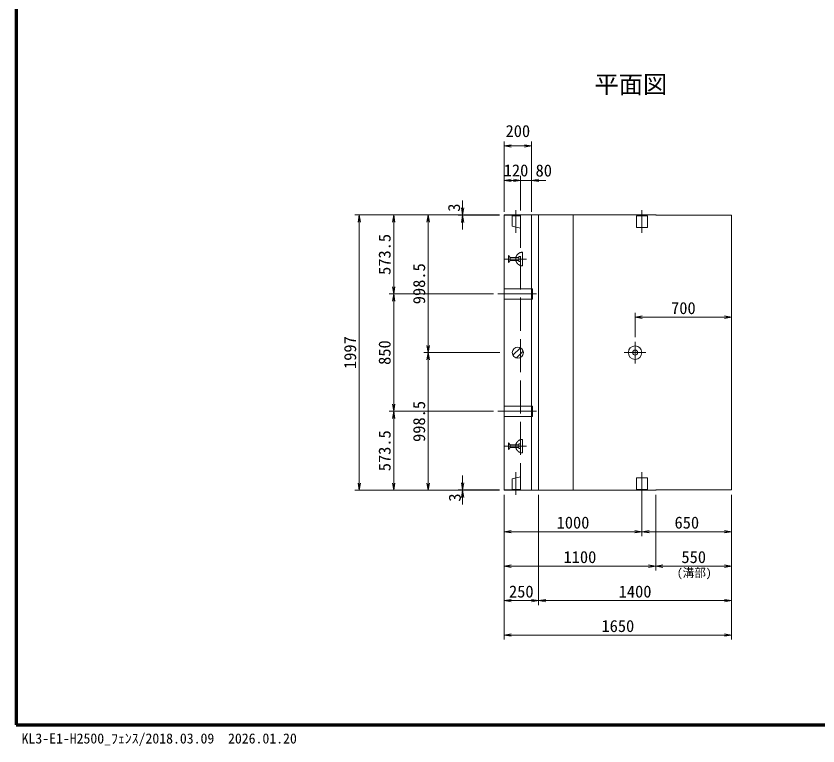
# Model space of a CAD drawing. Units: millimetres at full size, sheet at 1:40. Extents: x 108088 to 123888, y 10657 to 21690.
# Drawn here: x 108088 to 113901, y 10657 to 15949 of the extents above; entities that cross this region are included whole.
import ezdxf
from ezdxf.enums import TextEntityAlignment as Align

# ---------------------------------------------------------------- set-up
doc = ezdxf.new("R2010")
doc.units = ezdxf.units.MM
doc.header["$LTSCALE"] = 40
doc.linetypes.add('CHAIN', pattern=[18.5, 12, -1.5, 3.5, -1.5])
doc.linetypes.add('DASHED', pattern=[7.5, 6, -1.5])
for name, color, linetype, lineweight in [('01図枠', 1, 'Continuous', 70), ('中心', 6, 'CHAIN', 9), ('外形線', 7, 'Continuous', 13), ('寸法', 2, 'Continuous', 9), ('細線', 4, 'Continuous', 9), ('連結部', 4, 'Continuous', 13)]:
    doc.layers.add(name, color=color, linetype=linetype, lineweight=lineweight)
doc.layers.add('文字', color=7, linetype='Continuous')
doc.styles.add('ＭＳ ゴシック', font='')
doc.styles.add('ＭＳ Ｐゴシック', font='')
doc.styles.get('ＭＳ ゴシック').set_extended_font_data('MS Gothic')
doc.styles.get('ＭＳ Ｐゴシック').set_extended_font_data('MS PGothic')

# ---------------------------------------------------------------- blocks, each defined once
blk = doc.blocks.new('open_arrow')
at = {"color": 0, "linetype": 'Continuous', "lineweight": -2}
blk.add_lwpolyline([(7.5, 1.25), (0, 0), (7.5, -1.25)], dxfattribs=at)

msp = doc.modelspace()

# ---------------------------------------------------------------- hatches: boundary and pattern name
at = {"layer": '細線'}
h = msp.add_hatch(dxfattribs=at)
h.set_pattern_fill('USER', color=256, style=0, pattern_type=2)
h.set_pattern_definition([(45, (-65.83, -514.7), (-22.45064, 22.45064), [])])
h.paths.add_polyline_path([(111685.2, 13509.05, -1), (111765.2, 13509.05, -1)])

# ---------------------------------------------------------------- linework, layer by layer
at = {"layer": '01図枠'}
msp.add_lwpolyline([(108087.54, 10809.99), (123887.54, 10809.99), (123887.54, 21689.99), (108087.54, 21689.99)], close=True, dxfattribs=at)
at = {"layer": '中心'}
for p, q in [((111710.2, 14376.55), (111710.2, 14541.55)), ((112625.2, 14376.55), (112625.2, 14541.55)), ((111788.65, 14187.55), (111628.65, 14187.55)), ((111580.2, 13934.05), (111860.2, 13934.05)), ((112575.2, 13588.05), (112575.2, 13430.05)), ((112654.2, 13509.05), (112496.2, 13509.05)), ((111580.2, 13084.05), (111860.2, 13084.05)), ((111788.65, 12830.55), (111628.65, 12830.55)), ((111710.2, 12641.55), (111710.2, 12476.55)), ((112625.2, 12641.55), (112625.2, 12476.55))]:
    msp.add_line(p, q, dxfattribs=at)
at = {"layer": '外形線'}
for p, q in [((111625.2, 14507.55), (112725.2, 14507.55)), ((111625.2, 14507.55), (111625.2, 12510.55)), ((111825.2, 14507.55), (111825.2, 12510.55)), ((112728.2, 14504.55), (112725.2, 14507.55)), ((112728.2, 14504.55), (113275.2, 14504.55)), ((113275.2, 12513.55), (113275.2, 14504.55)), ((111625.2, 12510.55), (112725.2, 12510.55)), ((112725.2, 12510.55), (112728.2, 12513.55)), ((112728.2, 12513.55), (113275.2, 12513.55))]:
    msp.add_line(p, q, dxfattribs=at)
msp.add_circle((111725.2, 13509.05), 40, dxfattribs=at)
at = {"layer": '寸法'}
for p, q in [((111625.2, 14530.55), (111625.2, 15039.55)), ((111625.2, 15007.55), (111825.2, 15007.55)), ((111825.2, 14530.55), (111825.2, 15039.55)), ((111625.2, 14539.55), (111625.2, 14789.55)), ((111745.2, 14539.55), (111745.2, 14789.55)), ((111745.2, 14539.55), (111745.2, 14789.55)), ((111825.2, 14539.55), (111825.2, 14789.55)), ((111745.2, 14757.55), (111625.2, 14757.55)), ((111641.2, 14757.55), (111929.2, 14757.55)), ((111325.2, 14611.55), (111325.2, 14400.55)), ((111593.2, 14507.55), (110543.2, 14507.55)), ((110575.2, 14507.55), (110575.2, 12510.55)), ((111593.2, 14507.55), (110793.2, 14507.55)), ((110825.2, 14507.55), (110825.2, 13934.05)), ((111593.2, 14507.55), (111043.2, 14507.55)), ((111075.2, 14507.55), (111075.2, 13509.05)), ((111593.2, 14507.55), (111293.2, 14507.55)), ((111593.2, 14504.55), (111293.2, 14504.55)), ((111548.2, 13934.05), (110793.2, 13934.05)), ((111548.2, 13934.05), (110793.2, 13934.05)), ((110825.2, 13934.05), (110825.2, 13084.05)), ((112575.2, 13620.05), (112575.2, 13797.89)), ((113275.2, 13561.34), (113275.2, 13797.89)), ((113275.2, 13765.89), (112575.2, 13765.89)), ((111594.2, 13509.05), (111043.2, 13509.05)), ((111594.2, 13509.05), (111043.2, 13509.05)), ((111075.2, 13509.05), (111075.2, 12510.55)), ((111548.2, 13084.05), (110793.2, 13084.05)), ((111548.2, 13084.05), (110793.2, 13084.05)), ((110825.2, 13084.05), (110825.2, 12510.55)), ((111325.2, 12406.55), (111325.2, 12617.55)), ((111593.2, 12510.55), (110543.2, 12510.55)), ((111593.2, 12510.55), (110793.2, 12510.55)), ((111593.2, 12510.55), (111043.2, 12510.55)), ((111593.2, 12513.55), (111293.2, 12513.55)), ((111593.2, 12510.55), (111293.2, 12510.55)), ((111625.2, 12478.55), (111625.2, 11428.55)), ((111625.2, 12478.55), (111625.2, 11678.55)), ((111625.2, 12478.55), (111625.2, 11928.55)), ((111625.2, 12478.55), (111625.2, 12178.55)), ((111875.2, 12478.55), (111875.2, 11678.55)), ((111875.2, 12478.55), (111875.2, 11678.55)), ((112625.2, 12478.55), (112625.2, 12178.55)), ((112625.2, 12478.55), (112625.2, 12178.55)), ((112725.2, 12478.55), (112725.2, 11928.55)), ((112725.2, 12478.55), (112725.2, 11928.55)), ((113275.2, 12478.55), (113275.2, 11428.55)), ((113275.2, 12478.55), (113275.2, 11678.55)), ((113275.2, 12478.55), (113275.2, 12178.55)), ((113275.2, 12478.55), (113275.2, 11928.55)), ((111625.2, 12210.55), (112625.2, 12210.55)), ((113275.2, 12210.55), (112625.2, 12210.55)), ((112725.2, 11960.55), (111625.2, 11960.55)), ((113275.2, 11960.55), (112725.2, 11960.55)), ((111625.2, 11710.55), (111875.2, 11710.55)), ((111875.2, 11710.55), (113275.2, 11710.55)), ((111625.2, 11460.55), (113275.2, 11460.55))]:
    msp.add_line(p, q, dxfattribs=at)
at = {"layer": '寸法', "color": 3, "linetype": 'DASHED'}
for p, q in [((111658.65, 14162.58), (111658.65, 14212.6)), ((111658.65, 14212.6), (111670.32, 14197.6)), ((111731.65, 14197.6), (111670.32, 14197.6)), ((111670.32, 14197.6), (111670.32, 14177.58)), ((111731.65, 14169.55), (111731.65, 14205.55)), ((111731.65, 14205.55), (111743.65, 14205.55)), ((111743.65, 14205.55), (111743.65, 14169.55)), ((111758.65, 14236.6), (111758.65, 14138.5)), ((111670.32, 14177.58), (111658.65, 14162.58)), ((111731.65, 14177.58), (111670.32, 14177.58)), ((111743.65, 14169.55), (111731.65, 14169.55)), ((111658.65, 12805.58), (111658.65, 12855.6)), ((111658.65, 12855.6), (111670.32, 12840.6)), ((111731.65, 12812.55), (111731.65, 12848.55)), ((111731.65, 12848.55), (111743.65, 12848.55)), ((111743.65, 12848.55), (111743.65, 12812.55)), ((111758.65, 12879.6), (111758.65, 12781.5)), ((111670.32, 12820.58), (111658.65, 12805.58)), ((111731.65, 12840.6), (111670.32, 12840.6)), ((111670.32, 12840.6), (111670.32, 12820.58)), ((111731.65, 12820.58), (111670.32, 12820.58)), ((111743.65, 12812.55), (111731.65, 12812.55))]:
    msp.add_line(p, q, dxfattribs=at)
at = {"layer": '寸法', "color": 3}
msp.add_circle((112575.2, 13509.05), 18, dxfattribs=at)
at = {"layer": '寸法', "color": 3, "linetype": 'DASHED'}
for centre in [(111758.65, 14187.55), (111758.65, 12830.55)]:
    msp.add_arc(centre, 49.05, 90, 270, dxfattribs=at)
at = {"layer": '細線', "linetype": 'DASHED'}
for p, q in [((111625.2, 14504.55), (111745.2, 14504.55)), ((111685.2, 14501.55), (111685.2, 14425.55)), ((111685.2, 14501.55), (111745.2, 14501.55)), ((111745.2, 14507.55), (111745.2, 12510.55)), ((111745.2, 14501.55), (111745.2, 14410.55)), ((111685.2, 14425.55), (111745.2, 14410.55)), ((111685.2, 12592.55), (111745.2, 12607.55)), ((111685.2, 12516.55), (111685.2, 12592.55)), ((111745.2, 12516.55), (111745.2, 12607.55)), ((111625.2, 12513.55), (111745.2, 12513.55)), ((111685.2, 12516.55), (111745.2, 12516.55))]:
    msp.add_line(p, q, dxfattribs=at)
at = {"layer": '細線'}
for p, q in [((111875.2, 14507.55), (111875.2, 12510.55)), ((112125.2, 14507.55), (112125.2, 12510.55)), ((112665.2, 14501.55), (112585.2, 14501.55)), ((112585.2, 14416.55), (112585.2, 14501.55)), ((112665.2, 14416.55), (112665.2, 14501.55)), ((112665.2, 14416.55), (112585.2, 14416.55)), ((112665.2, 12601.55), (112585.2, 12601.55)), ((112585.2, 12601.55), (112585.2, 12516.55)), ((112665.2, 12601.55), (112665.2, 12516.55)), ((112665.2, 12516.55), (112585.2, 12516.55))]:
    msp.add_line(p, q, dxfattribs=at)
at = {"layer": '細線', "linetype": 'DASHED'}
for points in [[(111625.2, 13896.55), (111830.38, 13896.55), (111830.38, 13971.55), (111625.2, 13971.55)], [(111625.2, 13121.55), (111830.38, 13121.55), (111830.38, 13046.55), (111625.2, 13046.55)]]:
    msp.add_lwpolyline(points, close=True, dxfattribs=at)
at = {"layer": '連結部', "color": 3}
msp.add_circle((112575.2, 13509.05), 49, dxfattribs=at)

# ---------------------------------------------------------------- block references
at = {"layer": '寸法', "xscale": 6.93, "yscale": 6.93}
for p in [(111625.2, 15007.55), (111625.2, 14757.55), (111825.2, 14757.55), (112575.2, 13765.89), (111625.2, 12210.55), (112625.2, 12210.55), (111625.2, 11960.55), (112725.2, 11960.55), (111625.2, 11710.55), (111875.2, 11710.55), (111625.2, 11460.55)]:
    msp.add_blockref('open_arrow', p, dxfattribs=at)
for p, rotation in [((111825.2, 15007.55), 180), ((111745.2, 14757.55), 180), ((111745.2, 14757.55), 180), ((111325.2, 14507.55), 90), ((110575.2, 14507.55), 270), ((110825.2, 14507.55), 270), ((111075.2, 14507.55), 270), ((111325.2, 14504.55), 270), ((110825.2, 13934.05), 90), ((110825.2, 13934.05), 270), ((113275.2, 13765.89), 180), ((111075.2, 13509.05), 90), ((111075.2, 13509.05), 270), ((110825.2, 13084.05), 90), ((110825.2, 13084.05), 270), ((110575.2, 12510.55), 90), ((110825.2, 12510.55), 90), ((111075.2, 12510.55), 90), ((111325.2, 12513.55), 90), ((111325.2, 12510.55), 270), ((112625.2, 12210.55), 180), ((113275.2, 12210.55), 180), ((112725.2, 11960.55), 180), ((113275.2, 11960.55), 180), ((111875.2, 11710.55), 180), ((113275.2, 11710.55), 180), ((113275.2, 11460.55), 180)]:
    msp.add_blockref('open_arrow', p, dxfattribs=dict(at, rotation=rotation))

# ---------------------------------------------------------------- texts
at = {"layer": '寸法', "style": 'ＭＳ ゴシック'}
for s, p in [('200', (111725.2, 15115.55)), ('120', (111712.18, 14830.34)), ('80', (111913.22, 14829.36)), ('700', (112925.2, 13831.89)), ('1000', (112125.2, 12276.55)), ('650', (112950.2, 12276.55)), ('1100', (112175.2, 12026.55)), ('550', (113000.2, 12026.55)), ('250', (111750.2, 11776.55)), ('1400', (112575.2, 11776.55)), ('1650', (112450.2, 11526.55))]:
    msp.add_text(s, height=87.35, dxfattribs=at).set_placement(p, align=Align.MIDDLE_CENTER)
for s, p in [('3', (111262.39, 14560)), ('573.5', (110759.2, 14220.8)), ('998.5', (111009.2, 14008.3)), ('1997', (110509.2, 13509.05)), ('850', (110759.2, 13509.05)), ('998.5', (111009.2, 13009.8)), ('573.5', (110759.2, 12797.3)), ('3', (111267.67, 12458.11))]:
    msp.add_text(s, height=87.35, rotation=90, dxfattribs=at).set_placement(p, align=Align.MIDDLE_CENTER)
at = {"layer": '寸法', "color": 3, "style": 'ＭＳ ゴシック'}
msp.add_text('(溝部)', height=61.71, dxfattribs=at).set_placement((112878, 11862.98), align=Align.BOTTOM_LEFT)
at = {"layer": '文字', "style": 'ＭＳ Ｐゴシック'}
msp.add_text(' 平面図 ', height=128.7, dxfattribs=at).set_placement((112544.57, 15350.94), align=Align.BOTTOM_CENTER)
at = {"layer": '文字', "style": 'ＭＳ ゴシック'}
msp.add_text('KL3-E1-H2500_ﾌｪﾝｽ/2018.03.09  2026.01.20', height=73.31, dxfattribs=at).set_placement((108127.74, 10652.54), align=Align.BOTTOM_LEFT)

doc.saveas('drawing.dxf')
